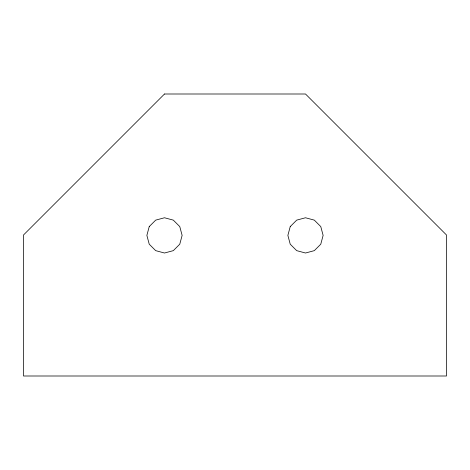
<?xml version="1.0" encoding="UTF-8"?>
<svg xmlns="http://www.w3.org/2000/svg" width="470" height="470" viewBox="0 0 470 470"><rect width="100%" height="100%" fill="white"/><g stroke="black" fill="none" stroke-linecap="round" stroke-linejoin="round"><path stroke-width="0.7" d="M149.237 226.575L146.875 235.388L149.237 244.2L155.688 250.651L164.5 253.013L173.312 250.651L179.763 244.2L182.125 235.388L179.763 226.575L173.312 220.125L164.5 217.763L155.688 220.125L149.237 226.575M290.237 226.575L287.875 235.388L290.237 244.2L296.688 250.651L305.5 253.013L314.312 250.651L320.763 244.2L323.125 235.388L320.763 226.575L314.312 220.125L305.5 217.763L296.688 220.125L290.237 226.575M164.5 94L23.5 235L23.5 376L446.5 376L446.5 235L305.5 94L164.5 94"/></g></svg>
